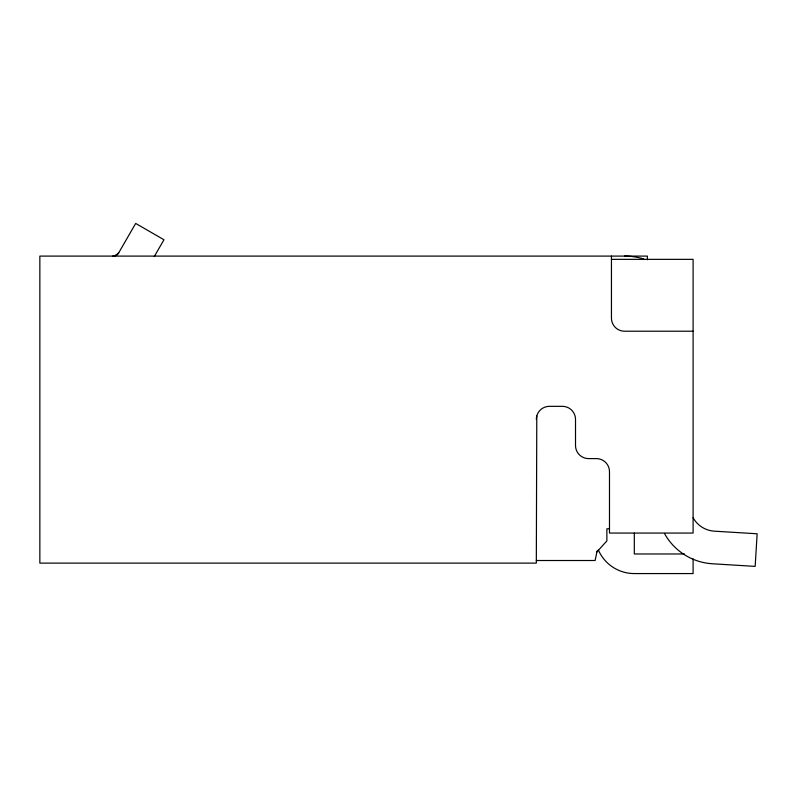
<?xml version="1.0" encoding="UTF-8"?>
<svg xmlns="http://www.w3.org/2000/svg" width="797" height="797" viewBox="0 0 797 797"><rect width="100%" height="100%" fill="white"/><g stroke="black" fill="none" stroke-linecap="round" stroke-linejoin="round"><path stroke-width="1.2" d="M597.152 550.876L595.11 560.51L536.321 560.51M154.269 256.554L163.963 239.758L135.679 223.429L118.713 252.828L115.934 255.399L113.054 256.096A6.535 6.535 0 0 0 118.713 252.828L116.671 254.97L113.054 256.096M596.933 551.893L606.876 540.904L606.876 528.809L609.486 528.809M611.448 259.354L693.101 259.354L693.101 533.063L609.486 533.063L609.486 471.665A13.061 13.061 0 0 0 596.415 458.604L588.584 458.604A13.061 13.061 0 0 1 575.514 445.533L575.514 419.401A13.061 13.061 0 0 0 562.453 406.34L549.382 406.34A13.061 13.061 0 0 0 536.321 419.401M693.101 331.213L624.509 331.213A13.061 13.061 0 0 1 611.448 318.152L611.448 256.096M536.789 415.924L536.321 563.12L39.85 563.12L39.85 256.096L647.373 256.096L647.373 259.722M684.523 553.975L634.312 553.975L634.312 533.153M693.101 558.876L693.101 573.571L634.312 573.571A39.192 39.192 0 0 1 598.318 549.9M664.459 533.442A58.789 58.789 0 0 0 712.379 563.768L755.158 566.388L757.15 533.781L714.371 531.171A26.132 26.132 0 0 1 693.071 517.691M624.509 256.096A65.324 65.324 0 0 1 643.747 258.985"/></g></svg>
